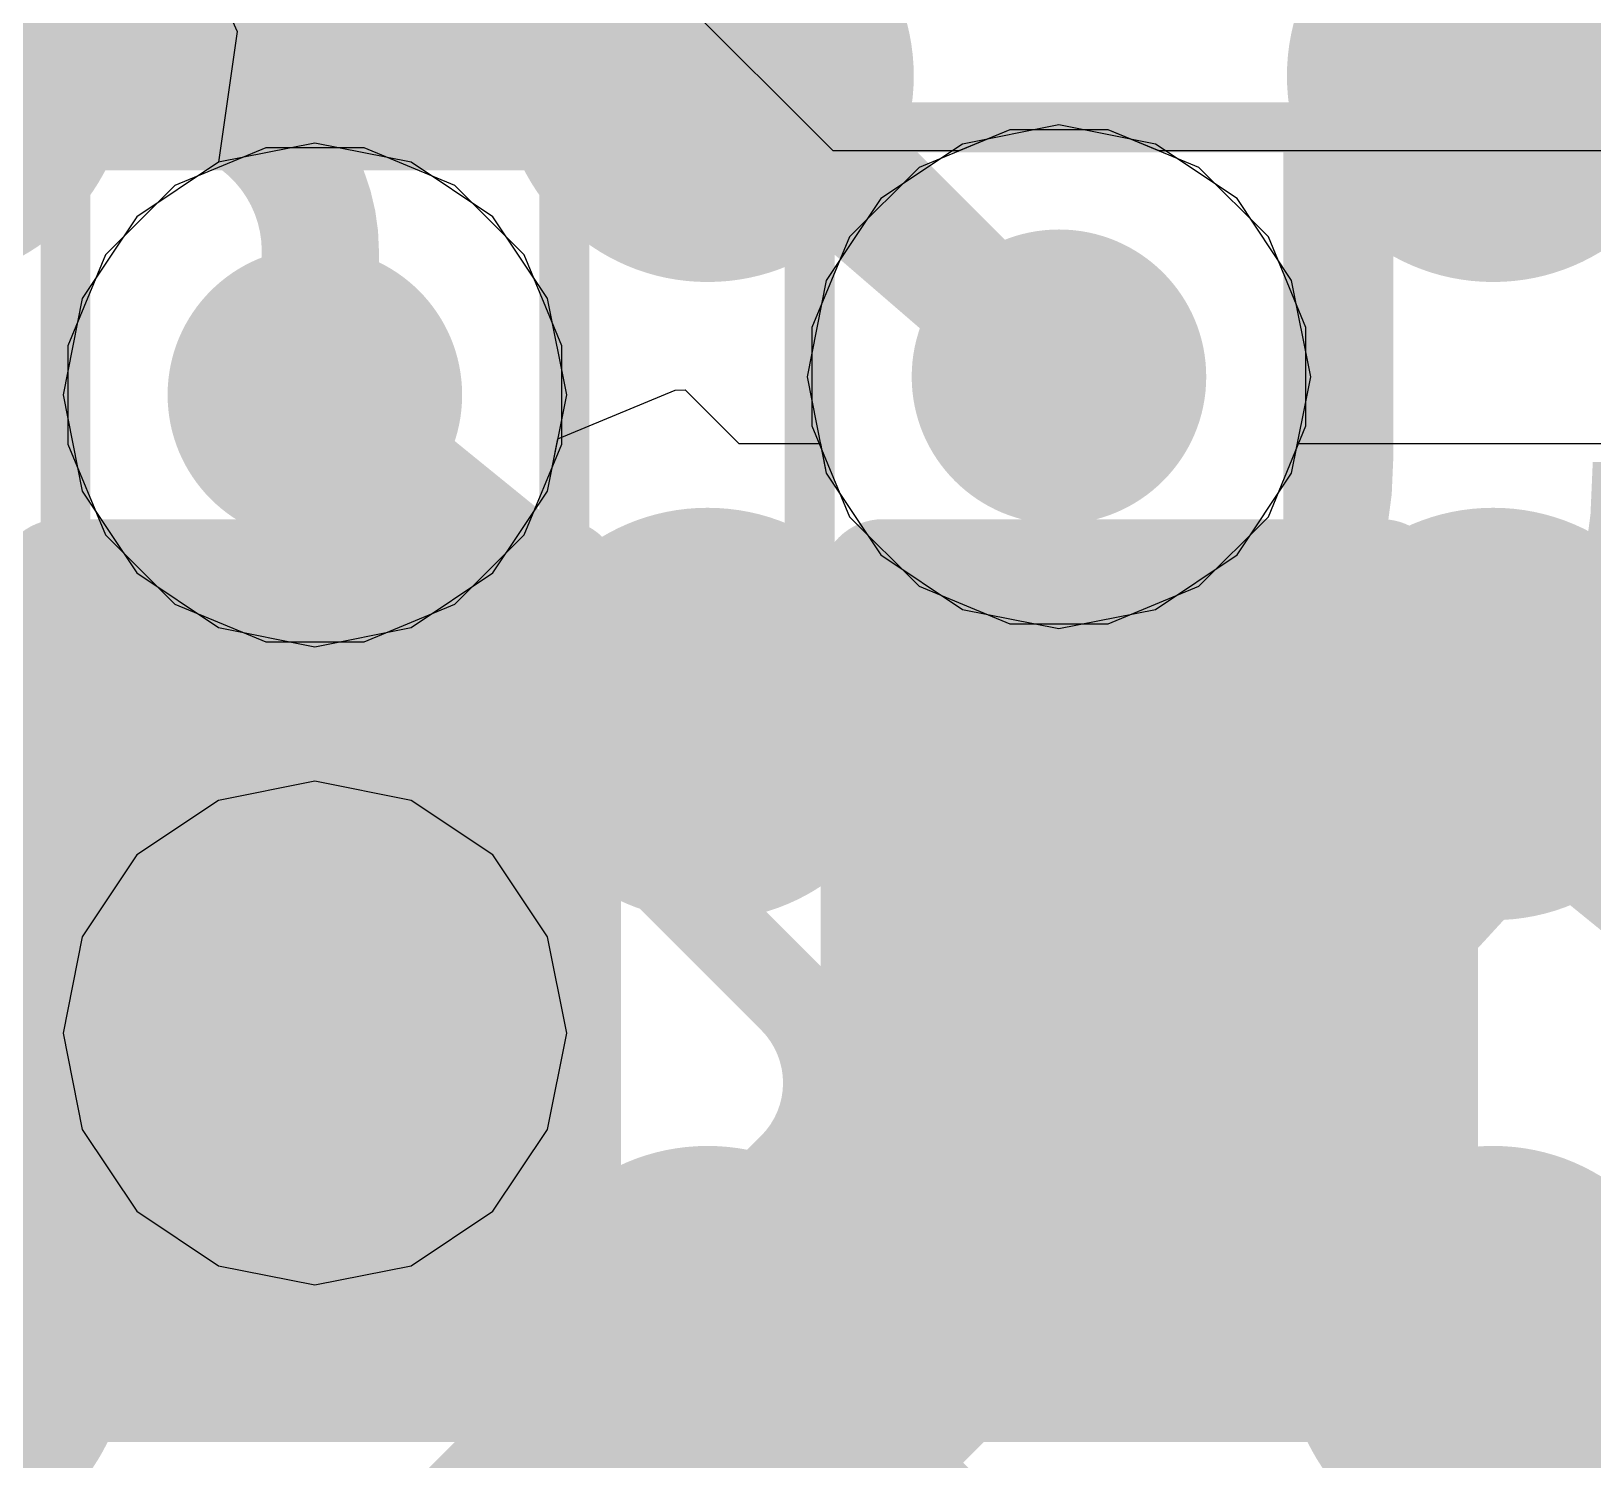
# Model space of a CAD drawing. Header units: inches. Extents: x -6 to 284, y -12 to 154.
# Drawn here: x 75.113 to 76.703, y 1.799 to 3.254 of the extents above; entities that cross this region are included whole.
import ezdxf

# ---------------------------------------------------------------- set-up
doc = ezdxf.new("R2010")
doc.units = ezdxf.units.IN
for name, color, linetype in [('Bottom Layer', 5, 'Continuous'), ('Bottom Overlay', 54, 'Continuous'), ('Bottom Paste', 16, 'Continuous'), ('Bottom Solder', 6, 'Continuous'), ('Drill Drawing', 1, 'Continuous'), ('GND-1', 16, 'Continuous'), ('GND-2', 90, 'Continuous'), ('GND-3', 216, 'Continuous'), ('GND-4', 54, 'Continuous'), ('PWR-1', 156, 'Continuous'), ('PWR-2', 130, 'Continuous'), ('Signal L1', 76, 'Continuous'), ('Signal L2', 6, 'Continuous'), ('Top Layer', 1, 'Continuous'), ('Top Paste', 8, 'Continuous'), ('Top Solder', 216, 'Continuous'), ('Via Holes', 16, 'Continuous')]:
    doc.layers.add(name, color=color, linetype=linetype)

# ---------------------------------------------------------------- blocks, each defined once
blk = doc.blocks.new('200_WFBGA__10_15__127')
at = {"layer": 'Top Layer'}
h = blk.add_hatch(color=1, dxfattribs=at)
edge = h.paths.add_edge_path()
edge.add_arc((1.199896, -5.525008), 0.15999968, 0, 360)
h = blk.add_hatch(color=1, dxfattribs=at)
edge = h.paths.add_edge_path()
edge.add_arc((1.999996, -5.525008), 0.15999968, 0, 360)
h = blk.add_hatch(color=1, dxfattribs=at)
edge = h.paths.add_edge_path()
edge.add_arc((2.800096, -5.525008), 0.15999968, 0, 360)
h = blk.add_hatch(color=1, dxfattribs=at)
edge = h.paths.add_edge_path()
edge.add_arc((1.199896, -6.174994), 0.15999968, 0, 360)
h = blk.add_hatch(color=1, dxfattribs=at)
edge = h.paths.add_edge_path()
edge.add_arc((1.999996, -6.174994), 0.15999968, 0, 360)
h = blk.add_hatch(color=1, dxfattribs=at)
edge = h.paths.add_edge_path()
edge.add_arc((2.800096, -6.174994), 0.15999968, 0, 360)
h = blk.add_hatch(color=1, dxfattribs=at)
edge = h.paths.add_edge_path()
edge.add_arc((1.199896, -6.824979999999999), 0.15999968, 0, 360)
h = blk.add_hatch(color=1, dxfattribs=at)
edge = h.paths.add_edge_path()
edge.add_arc((1.999996, -6.824979999999999), 0.15999968, 0, 360)
h = blk.add_hatch(color=1, dxfattribs=at)
edge = h.paths.add_edge_path()
edge.add_arc((2.800096, -6.824979999999999), 0.15999968, 0, 360)
at = {"layer": 'Top Paste'}
h = blk.add_hatch(color=8, dxfattribs=at)
edge = h.paths.add_edge_path()
edge.add_arc((1.199896, -5.525008), 0.15999968, 0, 360)
h = blk.add_hatch(color=8, dxfattribs=at)
edge = h.paths.add_edge_path()
edge.add_arc((1.999996, -5.525008), 0.15999968, 0, 360)
h = blk.add_hatch(color=8, dxfattribs=at)
edge = h.paths.add_edge_path()
edge.add_arc((2.800096, -5.525008), 0.15999968, 0, 360)
h = blk.add_hatch(color=8, dxfattribs=at)
edge = h.paths.add_edge_path()
edge.add_arc((1.199896, -6.174994), 0.15999968, 0, 360)
h = blk.add_hatch(color=8, dxfattribs=at)
edge = h.paths.add_edge_path()
edge.add_arc((1.999996, -6.174994), 0.15999968, 0, 360)
h = blk.add_hatch(color=8, dxfattribs=at)
edge = h.paths.add_edge_path()
edge.add_arc((2.800096, -6.174994), 0.15999968, 0, 360)
h = blk.add_hatch(color=8, dxfattribs=at)
edge = h.paths.add_edge_path()
edge.add_arc((1.199896, -6.824979999999999), 0.15999968, 0, 360)
h = blk.add_hatch(color=8, dxfattribs=at)
edge = h.paths.add_edge_path()
edge.add_arc((1.999996, -6.824979999999999), 0.15999968, 0, 360)
h = blk.add_hatch(color=8, dxfattribs=at)
edge = h.paths.add_edge_path()
edge.add_arc((2.800096, -6.824979999999999), 0.15999968, 0, 360)
at = {"layer": 'Top Solder'}
h = blk.add_hatch(color=216, dxfattribs=at)
edge = h.paths.add_edge_path()
edge.add_arc((1.199896, -5.525008), 0.21001228, 0, 360)
h = blk.add_hatch(color=216, dxfattribs=at)
edge = h.paths.add_edge_path()
edge.add_arc((1.999996, -5.525008), 0.21001228, 0, 360)
h = blk.add_hatch(color=216, dxfattribs=at)
edge = h.paths.add_edge_path()
edge.add_arc((2.800096, -5.525008), 0.21001228, 0, 360)
h = blk.add_hatch(color=216, dxfattribs=at)
edge = h.paths.add_edge_path()
edge.add_arc((1.199896, -6.174994), 0.21001228, 0, 360)
h = blk.add_hatch(color=216, dxfattribs=at)
edge = h.paths.add_edge_path()
edge.add_arc((1.999996, -6.174994), 0.21001228, 0, 360)
h = blk.add_hatch(color=216, dxfattribs=at)
edge = h.paths.add_edge_path()
edge.add_arc((2.800096, -6.174994), 0.21001228, 0, 360)
h = blk.add_hatch(color=216, dxfattribs=at)
edge = h.paths.add_edge_path()
edge.add_arc((1.199896, -6.824979999999999), 0.21001228, 0, 360)
h = blk.add_hatch(color=216, dxfattribs=at)
edge = h.paths.add_edge_path()
edge.add_arc((1.999996, -6.824979999999999), 0.21001228, 0, 360)
h = blk.add_hatch(color=216, dxfattribs=at)
edge = h.paths.add_edge_path()
edge.add_arc((2.800096, -6.824979999999999), 0.21001228, 0, 360)
blk = doc.blocks.new('C___0402_B_299')
at = {"layer": 'Bottom Layer'}
for points in [[(-0.2413, 0.3175), (-0.2412999999999999, -0.3175), (-0.6985, -0.3175), (-0.6985, 0.3175)], [(0.6985, 0.3175), (0.6985, -0.3175), (0.2413, -0.3175), (0.2412999999999999, 0.3175)]]:
    blk.add_hatch(color=5, dxfattribs=at).paths.add_polyline_path(points)
at = {"layer": 'Bottom Paste'}
for points in [[(-0.2413, 0.3175), (-0.2412999999999999, -0.3175), (-0.6985, -0.3175), (-0.6985, 0.3175)], [(0.6985, 0.3175), (0.6985, -0.3175), (0.2413, -0.3175), (0.2412999999999999, 0.3175)]]:
    blk.add_hatch(color=16, dxfattribs=at).paths.add_polyline_path(points)
at = {"layer": 'Bottom Solder'}
for points in [[(-0.18130012, 0.37749988), (-0.18130012, -0.37749988), (-0.7584998799999999, -0.37749988), (-0.7584998799999999, 0.37749988)], [(0.7584998799999999, 0.37749988), (0.7584998799999999, -0.37749988), (0.18130012, -0.37749988), (0.18130012, 0.37749988)]]:
    blk.add_hatch(color=6, dxfattribs=at).paths.add_polyline_path(points)
at = {"layer": 'Bottom Overlay'}
for points in [[(-0.7874, 0.4064, 0.127, 0.127, 0), (-0.7874, -0.4064, 0.127, 0.127, 0)], [(-0.2794, 0.4064, 0.127, 0.127, 0), (-0.7874, 0.4064, 0.127, 0.127, 0)], [(0.7874, 0.4064, 0.127, 0.127, 0), (0.2794, 0.4064, 0.127, 0.127, 0)], [(0.7874, 0.4064, 0.127, 0.127, 0), (0.7874, -0.4064, 0.127, 0.127, 0)], [(-0.2794, -0.4064, 0.127, 0.127, 0), (-0.7874, -0.4064, 0.127, 0.127, 0)], [(0.7874, -0.4064, 0.127, 0.127, 0), (0.2794, -0.4064, 0.127, 0.127, 0)]]:
    blk.add_lwpolyline(points, format="xyseb", dxfattribs=at)
for points in [[(-0.8191499999999999, 0.4064, 0.0635, 0.0635, 1), (-0.7556499999999999, 0.4064, 0.0635, 0.0635, 1)], [(-0.8191499999999999, 0.4064, 0.0635, 0.0635, 1), (-0.7556499999999999, 0.4064, 0.0635, 0.0635, 1)], [(-0.31115, 0.4064, 0.0635, 0.0635, 1), (-0.24765, 0.4064, 0.0635, 0.0635, 1)], [(0.24765, 0.4064, 0.0635, 0.0635, 1), (0.31115, 0.4064, 0.0635, 0.0635, 1)], [(0.7556499999999999, 0.4064, 0.0635, 0.0635, 1), (0.8191499999999999, 0.4064, 0.0635, 0.0635, 1)], [(0.7556499999999999, 0.4064, 0.0635, 0.0635, 1), (0.8191499999999999, 0.4064, 0.0635, 0.0635, 1)], [(-0.8191499999999999, -0.4064, 0.0635, 0.0635, 1), (-0.7556499999999999, -0.4064, 0.0635, 0.0635, 1)], [(-0.8191499999999999, -0.4064, 0.0635, 0.0635, 1), (-0.7556499999999999, -0.4064, 0.0635, 0.0635, 1)], [(-0.31115, -0.4064, 0.0635, 0.0635, 1), (-0.24765, -0.4064, 0.0635, 0.0635, 1)], [(0.24765, -0.4064, 0.0635, 0.0635, 1), (0.31115, -0.4064, 0.0635, 0.0635, 1)], [(0.7556499999999999, -0.4064, 0.0635, 0.0635, 1), (0.8191499999999999, -0.4064, 0.0635, 0.0635, 1)], [(0.7556499999999999, -0.4064, 0.0635, 0.0635, 1), (0.8191499999999999, -0.4064, 0.0635, 0.0635, 1)]]:
    blk.add_lwpolyline(points, format="xyseb", close=True, dxfattribs=at)
blk = doc.blocks.new('C___0402_B_302')
at = {"layer": 'Bottom Layer'}
for points in [[(-0.2412999999999999, 0.3174999999999999), (-0.2413000000000001, -0.3175), (-0.6985, -0.3174999999999999), (-0.6985, 0.3175)], [(0.6985, 0.3174999999999999), (0.6985, -0.3175), (0.2412999999999999, -0.3174999999999999), (0.2413000000000001, 0.3175)]]:
    blk.add_hatch(color=5, dxfattribs=at).paths.add_polyline_path(points)
at = {"layer": 'Bottom Paste'}
for points in [[(-0.2412999999999999, 0.3174999999999999), (-0.2413000000000001, -0.3175), (-0.6985, -0.3174999999999999), (-0.6985, 0.3175)], [(0.6985, 0.3174999999999999), (0.6985, -0.3175), (0.2412999999999999, -0.3174999999999999), (0.2413000000000001, 0.3175)]]:
    blk.add_hatch(color=16, dxfattribs=at).paths.add_polyline_path(points)
at = {"layer": 'Bottom Solder'}
for points in [[(-0.1813001199999999, 0.3774998799999999), (-0.1813001200000001, -0.3774998800000001), (-0.7584998799999999, -0.3774998799999999), (-0.7584998799999999, 0.3774998800000001)], [(0.7584998799999999, 0.3774998799999999), (0.7584998799999999, -0.3774998800000001), (0.1813001199999999, -0.3774998799999999), (0.1813001200000001, 0.3774998800000001)]]:
    blk.add_hatch(color=6, dxfattribs=at).paths.add_polyline_path(points)
at = {"layer": 'Bottom Overlay'}
for points in [[(-0.7874, -0.4064, 0.127, 0.127, 0), (-0.7874, 0.4064, 0.127, 0.127, 0)], [(-0.7874, 0.4064, 0.127, 0.127, 0), (-0.2794, 0.4064, 0.127, 0.127, 0)], [(0.2794, 0.4064, 0.127, 0.127, 0), (0.7874, 0.4064, 0.127, 0.127, 0)], [(0.7874, -0.4064, 0.127, 0.127, 0), (0.7874, 0.4064, 0.127, 0.127, 0)], [(-0.7874, -0.4064, 0.127, 0.127, 0), (-0.2794, -0.4064, 0.127, 0.127, 0)], [(0.2794, -0.4064, 0.127, 0.127, 0), (0.7874, -0.4064, 0.127, 0.127, 0)]]:
    blk.add_lwpolyline(points, format="xyseb", dxfattribs=at)
for points in [[(-0.8191499999999999, 0.4064, 0.0635, 0.0635, 1), (-0.7556499999999999, 0.4064, 0.0635, 0.0635, 1)], [(-0.8191499999999999, 0.4064, 0.0635, 0.0635, 1), (-0.7556499999999999, 0.4064, 0.0635, 0.0635, 1)], [(-0.31115, 0.4064, 0.0635, 0.0635, 1), (-0.24765, 0.4064, 0.0635, 0.0635, 1)], [(0.24765, 0.4064, 0.0635, 0.0635, 1), (0.31115, 0.4064, 0.0635, 0.0635, 1)], [(0.7556499999999999, 0.4064, 0.0635, 0.0635, 1), (0.8191499999999999, 0.4064, 0.0635, 0.0635, 1)], [(0.7556499999999999, 0.4064, 0.0635, 0.0635, 1), (0.8191499999999999, 0.4064, 0.0635, 0.0635, 1)], [(-0.8191499999999999, -0.4064, 0.0635, 0.0635, 1), (-0.7556499999999999, -0.4064, 0.0635, 0.0635, 1)], [(-0.8191499999999999, -0.4064, 0.0635, 0.0635, 1), (-0.7556499999999999, -0.4064, 0.0635, 0.0635, 1)], [(-0.31115, -0.4064, 0.0635, 0.0635, 1), (-0.24765, -0.4064, 0.0635, 0.0635, 1)], [(0.24765, -0.4064, 0.0635, 0.0635, 1), (0.31115, -0.4064, 0.0635, 0.0635, 1)], [(0.7556499999999999, -0.4064, 0.0635, 0.0635, 1), (0.8191499999999999, -0.4064, 0.0635, 0.0635, 1)], [(0.7556499999999999, -0.4064, 0.0635, 0.0635, 1), (0.8191499999999999, -0.4064, 0.0635, 0.0635, 1)]]:
    blk.add_lwpolyline(points, format="xyseb", close=True, dxfattribs=at)
blk = doc.blocks.new('C___0402_B_304')
at = {"layer": 'Bottom Layer'}
for points in [[(-0.2413, 0.3175), (-0.2412999999999999, -0.3175), (-0.6985, -0.3175), (-0.6985, 0.3175)], [(0.6985, 0.3175), (0.6985, -0.3175), (0.2413, -0.3175), (0.2412999999999999, 0.3175)]]:
    blk.add_hatch(color=5, dxfattribs=at).paths.add_polyline_path(points)
at = {"layer": 'Bottom Paste'}
for points in [[(-0.2413, 0.3175), (-0.2412999999999999, -0.3175), (-0.6985, -0.3175), (-0.6985, 0.3175)], [(0.6985, 0.3175), (0.6985, -0.3175), (0.2413, -0.3175), (0.2412999999999999, 0.3175)]]:
    blk.add_hatch(color=16, dxfattribs=at).paths.add_polyline_path(points)
at = {"layer": 'Bottom Solder'}
for points in [[(-0.18130012, 0.37749988), (-0.18130012, -0.37749988), (-0.7584998799999999, -0.37749988), (-0.7584998799999999, 0.37749988)], [(0.7584998799999999, 0.37749988), (0.7584998799999999, -0.37749988), (0.18130012, -0.37749988), (0.18130012, 0.37749988)]]:
    blk.add_hatch(color=6, dxfattribs=at).paths.add_polyline_path(points)
at = {"layer": 'Bottom Overlay'}
for points in [[(-0.7874, 0.4064, 0.127, 0.127, 0), (-0.7874, -0.4064, 0.127, 0.127, 0)], [(-0.2794, 0.4064, 0.127, 0.127, 0), (-0.7874, 0.4064, 0.127, 0.127, 0)], [(0.7874, 0.4064, 0.127, 0.127, 0), (0.2794, 0.4064, 0.127, 0.127, 0)], [(0.7874, 0.4064, 0.127, 0.127, 0), (0.7874, -0.4064, 0.127, 0.127, 0)], [(-0.2794, -0.4064, 0.127, 0.127, 0), (-0.7874, -0.4064, 0.127, 0.127, 0)], [(0.7874, -0.4064, 0.127, 0.127, 0), (0.2794, -0.4064, 0.127, 0.127, 0)]]:
    blk.add_lwpolyline(points, format="xyseb", dxfattribs=at)
for points in [[(-0.8191499999999999, 0.4064, 0.0635, 0.0635, 1), (-0.7556499999999999, 0.4064, 0.0635, 0.0635, 1)], [(-0.8191499999999999, 0.4064, 0.0635, 0.0635, 1), (-0.7556499999999999, 0.4064, 0.0635, 0.0635, 1)], [(-0.31115, 0.4064, 0.0635, 0.0635, 1), (-0.24765, 0.4064, 0.0635, 0.0635, 1)], [(0.24765, 0.4064, 0.0635, 0.0635, 1), (0.31115, 0.4064, 0.0635, 0.0635, 1)], [(0.7556499999999999, 0.4064, 0.0635, 0.0635, 1), (0.8191499999999999, 0.4064, 0.0635, 0.0635, 1)], [(0.7556499999999999, 0.4064, 0.0635, 0.0635, 1), (0.8191499999999999, 0.4064, 0.0635, 0.0635, 1)], [(-0.8191499999999999, -0.4064, 0.0635, 0.0635, 1), (-0.7556499999999999, -0.4064, 0.0635, 0.0635, 1)], [(-0.8191499999999999, -0.4064, 0.0635, 0.0635, 1), (-0.7556499999999999, -0.4064, 0.0635, 0.0635, 1)], [(-0.31115, -0.4064, 0.0635, 0.0635, 1), (-0.24765, -0.4064, 0.0635, 0.0635, 1)], [(0.24765, -0.4064, 0.0635, 0.0635, 1), (0.31115, -0.4064, 0.0635, 0.0635, 1)], [(0.7556499999999999, -0.4064, 0.0635, 0.0635, 1), (0.8191499999999999, -0.4064, 0.0635, 0.0635, 1)], [(0.7556499999999999, -0.4064, 0.0635, 0.0635, 1), (0.8191499999999999, -0.4064, 0.0635, 0.0635, 1)]]:
    blk.add_lwpolyline(points, format="xyseb", close=True, dxfattribs=at)

msp = doc.modelspace()

# ---------------------------------------------------------------- hatches: boundary and pattern name
at = {"layer": 'Bottom Layer'}
h = msp.add_hatch(color=5, dxfattribs=at)
edge = h.paths.add_edge_path()
edge.add_arc((76.15973846, 2.9016833), 0.1499997, 0, 360)
h = msp.add_hatch(color=5, dxfattribs=at)
edge = h.paths.add_edge_path()
edge.add_arc((75.40183802, 2.8831921), 0.1499997, 0, 360)
h = msp.add_hatch(color=5, dxfattribs=at)
edge = h.paths.add_edge_path()
edge.add_arc((75.40183802, 2.2331934), 0.1499997, 0, 360)
at = {"layer": 'GND-1'}
h = msp.add_hatch(color=16, dxfattribs=at)
edge = h.paths.add_edge_path()
edge.add_arc((76.15973846, 2.9016833), 0.1499997, 0, 360)
h = msp.add_hatch(color=16, dxfattribs=at)
edge = h.paths.add_edge_path()
edge.add_arc((75.40183802, 2.8831921), 0.1499997, 0, 360)
h = msp.add_hatch(color=16, dxfattribs=at)
edge = h.paths.add_edge_path()
edge.add_arc((75.40183802, 2.2331934), 0.1499997, 0, 360)
at = {"layer": 'GND-2'}
h = msp.add_hatch(color=90, dxfattribs=at)
edge = h.paths.add_edge_path()
edge.add_arc((76.15973846, 2.9016833), 0.1499997, 0, 360)
h = msp.add_hatch(color=90, dxfattribs=at)
edge = h.paths.add_edge_path()
edge.add_arc((75.40183802, 2.8831921), 0.1499997, 0, 360)
h = msp.add_hatch(color=90, dxfattribs=at)
edge = h.paths.add_edge_path()
edge.add_arc((75.40183802, 2.2331934), 0.1499997, 0, 360)
at = {"layer": 'GND-3'}
h = msp.add_hatch(color=216, dxfattribs=at)
edge = h.paths.add_edge_path()
edge.add_arc((76.15973846, 2.9016833), 0.1499997, 0, 360)
h = msp.add_hatch(color=216, dxfattribs=at)
edge = h.paths.add_edge_path()
edge.add_arc((75.40183802, 2.8831921), 0.1499997, 0, 360)
h = msp.add_hatch(color=216, dxfattribs=at)
edge = h.paths.add_edge_path()
edge.add_arc((75.40183802, 2.2331934), 0.1499997, 0, 360)
at = {"layer": 'GND-4'}
h = msp.add_hatch(color=54, dxfattribs=at)
edge = h.paths.add_edge_path()
edge.add_arc((76.15973846, 2.9016833), 0.1499997, 0, 360)
h = msp.add_hatch(color=54, dxfattribs=at)
edge = h.paths.add_edge_path()
edge.add_arc((75.40183802, 2.8831921), 0.1499997, 0, 360)
h = msp.add_hatch(color=54, dxfattribs=at)
edge = h.paths.add_edge_path()
edge.add_arc((75.40183802, 2.2331934), 0.1499997, 0, 360)
at = {"layer": 'PWR-1'}
h = msp.add_hatch(color=156, dxfattribs=at)
edge = h.paths.add_edge_path()
edge.add_arc((76.15973846, 2.9016833), 0.1499997, 0, 360)
h = msp.add_hatch(color=156, dxfattribs=at)
edge = h.paths.add_edge_path()
edge.add_arc((75.40183802, 2.8831921), 0.1499997, 0, 360)
h = msp.add_hatch(color=156, dxfattribs=at)
edge = h.paths.add_edge_path()
edge.add_arc((75.40183802, 2.2331934), 0.1499997, 0, 360)
at = {"layer": 'PWR-2'}
h = msp.add_hatch(color=130, dxfattribs=at)
edge = h.paths.add_edge_path()
edge.add_arc((76.15973846, 2.9016833), 0.1499997, 0, 360)
h = msp.add_hatch(color=130, dxfattribs=at)
edge = h.paths.add_edge_path()
edge.add_arc((75.40183802, 2.8831921), 0.1499997, 0, 360)
h = msp.add_hatch(color=130, dxfattribs=at)
edge = h.paths.add_edge_path()
edge.add_arc((75.40183802, 2.2331934), 0.1499997, 0, 360)
at = {"layer": 'Signal L1'}
h = msp.add_hatch(color=76, dxfattribs=at)
edge = h.paths.add_edge_path()
edge.add_arc((76.15973846, 2.9016833), 0.1499997, 0, 360)
h = msp.add_hatch(color=76, dxfattribs=at)
edge = h.paths.add_edge_path()
edge.add_arc((75.40183802, 2.8831921), 0.1499997, 0, 360)
h = msp.add_hatch(color=76, dxfattribs=at)
edge = h.paths.add_edge_path()
edge.add_arc((75.40183802, 2.2331934), 0.1499997, 0, 360)
at = {"layer": 'Signal L2'}
h = msp.add_hatch(color=6, dxfattribs=at)
edge = h.paths.add_edge_path()
edge.add_arc((76.15973846, 2.9016833), 0.1499997, 0, 360)
h = msp.add_hatch(color=6, dxfattribs=at)
edge = h.paths.add_edge_path()
edge.add_arc((75.40183802, 2.8831921), 0.1499997, 0, 360)
h = msp.add_hatch(color=6, dxfattribs=at)
edge = h.paths.add_edge_path()
edge.add_arc((75.40183802, 2.2331934), 0.1499997, 0, 360)
at = {"layer": 'Top Layer'}
h = msp.add_hatch(color=1, dxfattribs=at)
edge = h.paths.add_edge_path()
edge.add_arc((76.15973846, 2.9016833), 0.1499997, 0, 360)
h = msp.add_hatch(color=1, dxfattribs=at)
edge = h.paths.add_edge_path()
edge.add_arc((75.40183802, 2.8831921), 0.1499997, 0, 360)
h = msp.add_hatch(color=1, dxfattribs=at)
edge = h.paths.add_edge_path()
edge.add_arc((75.40183802, 2.2331934), 0.1499997, 0, 360)
at = {"layer": 'Via Holes'}
h = msp.add_hatch(color=7, dxfattribs=at)
edge = h.paths.add_edge_path()
edge.add_arc((76.15973846, 2.9016833), 0.07499858, 0, 360)
h = msp.add_hatch(color=7, dxfattribs=at)
edge = h.paths.add_edge_path()
edge.add_arc((75.40183802, 2.8831921), 0.07499858, 0, 360)
h = msp.add_hatch(color=7, dxfattribs=at)
edge = h.paths.add_edge_path()
edge.add_arc((75.40183802, 2.2331934), 0.07499858, 0, 360)

# ---------------------------------------------------------------- linework, layer by layer
at = {"layer": 'Bottom Layer'}
for points in [[(76.29793732, 2.19781628, 0.2032, 0.2032, 0), (76.29793732, 2.28671628, 0.2032, 0.2032, 0)], [(76.29793732, 2.19781628, 0.2032, 0.2032, 0), (76.89483732, 1.60091628, 0.2032, 0.2032, 0)]]:
    msp.add_lwpolyline(points, format="xyseb", dxfattribs=at)
for points in [[(76.24713732, 2.28671628, 0.1016, 0.1016, 1), (76.34873732, 2.28671628, 0.1016, 0.1016, 1)], [(76.24713732, 2.19781628, 0.1016, 0.1016, 1), (76.34873732, 2.19781628, 0.1016, 0.1016, 1)], [(76.24713732, 2.19781628, 0.1016, 0.1016, 1), (76.34873732, 2.19781628, 0.1016, 0.1016, 1)]]:
    msp.add_lwpolyline(points, format="xyseb", close=True, dxfattribs=at)
at = {"layer": 'Drill Drawing'}
for points in [[(75.90573846, 3.1556833, 0.0508, 0.0508, 0), (76.41373845999999, 3.1556833, 0.0508, 0.0508, 0)], [(75.90573846, 2.6476833, 0.0508, 0.0508, 0), (75.90573846, 3.1556833, 0.0508, 0.0508, 0)], [(76.41373845999999, 2.6476833, 0.0508, 0.0508, 0), (76.41373845999999, 3.1556833, 0.0508, 0.0508, 0)], [(75.14783802, 3.1371921, 0.0508, 0.0508, 0), (75.65583801999999, 3.1371921, 0.0508, 0.0508, 0)], [(75.14783802, 2.6291921, 0.0508, 0.0508, 0), (75.14783802, 3.1371921, 0.0508, 0.0508, 0)], [(75.65583801999999, 2.6291921, 0.0508, 0.0508, 0), (75.65583801999999, 3.1371921, 0.0508, 0.0508, 0)], [(75.90573846, 2.6476833, 0.0508, 0.0508, 0), (76.41373845999999, 2.6476833, 0.0508, 0.0508, 0)], [(75.14783802, 2.6291921, 0.0508, 0.0508, 0), (75.65583801999999, 2.6291921, 0.0508, 0.0508, 0)], [(75.14783802, 2.4871934, 0.0508, 0.0508, 0), (75.65583801999999, 2.4871934, 0.0508, 0.0508, 0)], [(75.14783802, 1.9791934, 0.0508, 0.0508, 0), (75.14783802, 2.4871934, 0.0508, 0.0508, 0)], [(75.65583801999999, 1.9791934, 0.0508, 0.0508, 0), (75.65583801999999, 2.4871934, 0.0508, 0.0508, 0)], [(75.14783802, 1.9791934, 0.0508, 0.0508, 0), (75.65583801999999, 1.9791934, 0.0508, 0.0508, 0)]]:
    msp.add_lwpolyline(points, format="xyseb", dxfattribs=at)
for points in [[(75.89303845999999, 3.1556833, 0.0254, 0.0254, 1), (75.91843846, 3.1556833, 0.0254, 0.0254, 1)], [(75.89303845999999, 3.1556833, 0.0254, 0.0254, 1), (75.91843846, 3.1556833, 0.0254, 0.0254, 1)], [(76.40103846, 3.1556833, 0.0254, 0.0254, 1), (76.42643846, 3.1556833, 0.0254, 0.0254, 1)], [(76.40103846, 3.1556833, 0.0254, 0.0254, 1), (76.42643846, 3.1556833, 0.0254, 0.0254, 1)], [(75.13513802, 3.1371921, 0.0254, 0.0254, 1), (75.16053801999999, 3.1371921, 0.0254, 0.0254, 1)], [(75.13513802, 3.1371921, 0.0254, 0.0254, 1), (75.16053801999999, 3.1371921, 0.0254, 0.0254, 1)], [(75.64313802, 3.1371921, 0.0254, 0.0254, 1), (75.66853802, 3.1371921, 0.0254, 0.0254, 1)], [(75.64313802, 3.1371921, 0.0254, 0.0254, 1), (75.66853802, 3.1371921, 0.0254, 0.0254, 1)], [(75.89303845999999, 2.6476833, 0.0254, 0.0254, 1), (75.91843846, 2.6476833, 0.0254, 0.0254, 1)], [(75.89303845999999, 2.6476833, 0.0254, 0.0254, 1), (75.91843846, 2.6476833, 0.0254, 0.0254, 1)], [(76.40103846, 2.6476833, 0.0254, 0.0254, 1), (76.42643846, 2.6476833, 0.0254, 0.0254, 1)], [(76.40103846, 2.6476833, 0.0254, 0.0254, 1), (76.42643846, 2.6476833, 0.0254, 0.0254, 1)], [(75.13513802, 2.6291921, 0.0254, 0.0254, 1), (75.16053801999999, 2.6291921, 0.0254, 0.0254, 1)], [(75.13513802, 2.6291921, 0.0254, 0.0254, 1), (75.16053801999999, 2.6291921, 0.0254, 0.0254, 1)], [(75.64313802, 2.6291921, 0.0254, 0.0254, 1), (75.66853802, 2.6291921, 0.0254, 0.0254, 1)], [(75.64313802, 2.6291921, 0.0254, 0.0254, 1), (75.66853802, 2.6291921, 0.0254, 0.0254, 1)], [(75.13513802, 2.4871934, 0.0254, 0.0254, 1), (75.16053801999999, 2.4871934, 0.0254, 0.0254, 1)], [(75.13513802, 2.4871934, 0.0254, 0.0254, 1), (75.16053801999999, 2.4871934, 0.0254, 0.0254, 1)], [(75.64313802, 2.4871934, 0.0254, 0.0254, 1), (75.66853802, 2.4871934, 0.0254, 0.0254, 1)], [(75.64313802, 2.4871934, 0.0254, 0.0254, 1), (75.66853802, 2.4871934, 0.0254, 0.0254, 1)], [(75.13513802, 1.9791934, 0.0254, 0.0254, 1), (75.16053801999999, 1.9791934, 0.0254, 0.0254, 1)], [(75.13513802, 1.9791934, 0.0254, 0.0254, 1), (75.16053801999999, 1.9791934, 0.0254, 0.0254, 1)], [(75.64313802, 1.9791934, 0.0254, 0.0254, 1), (75.66853802, 1.9791934, 0.0254, 0.0254, 1)], [(75.64313802, 1.9791934, 0.0254, 0.0254, 1), (75.66853802, 1.9791934, 0.0254, 0.0254, 1)]]:
    msp.add_lwpolyline(points, format="xyseb", close=True, dxfattribs=at)
at = {"layer": 'GND-1'}
for p, q in [((76.10969284, 3.153283), (76.01721906, 3.1149798)), ((76.20978408, 3.153283), (76.10969284, 3.153283)), ((76.30225786, 3.1149798), (76.20978408, 3.153283)), ((75.3517924, 3.1347918), (75.25931862, 3.0964886)), ((75.45188363999999, 3.1347918), (75.3517924, 3.1347918)), ((75.54435742, 3.0964886), (75.45188363999999, 3.1347918)), ((76.01721906, 3.1149798), (75.94644196, 3.0442027)), ((76.37303496, 3.0442027), (76.30225786, 3.1149798)), ((75.25931862, 3.0964886), (75.18854152, 3.0257115)), ((75.61513452, 3.0257115), (75.54435742, 3.0964886)), ((75.94644196, 3.0442027), (75.90813875999999, 2.95172892)), ((76.41133816, 2.95172892), (76.37303496, 3.0442027)), ((75.18854152, 3.0257115), (75.15023832, 2.93323772)), ((75.65343772, 2.93323772), (75.61513452, 3.0257115)), ((75.90813875999999, 2.95172892), (75.90813875999999, 2.85163768)), ((76.41133816, 2.85163768), (76.41133816, 2.95172892)), ((75.15023832, 2.93323772), (75.15023832, 2.833146479999999)), ((75.65343772, 2.833146479999999), (75.65343772, 2.93323772)), ((75.90813875999999, 2.85163768), (75.94644196, 2.7591639)), ((76.37303496, 2.7591639), (76.41133816, 2.85163768)), ((75.15023832, 2.833146479999999), (75.18854152, 2.7406727)), ((75.61513452, 2.7406727), (75.65343772, 2.833146479999999)), ((75.94644196, 2.7591639), (76.01721906, 2.6883868)), ((76.30225786, 2.6883868), (76.37303496, 2.7591639)), ((75.18854152, 2.7406727), (75.25931862, 2.6698956)), ((75.54435742, 2.6698956), (75.61513452, 2.7406727)), ((76.01721906, 2.6883868), (76.10969284, 2.6500836)), ((76.20978408, 2.6500836), (76.30225786, 2.6883868)), ((75.25931862, 2.6698956), (75.3517924, 2.6315924)), ((75.45188363999999, 2.6315924), (75.54435742, 2.6698956)), ((76.10969284, 2.6500836), (76.20978408, 2.6500836)), ((75.3517924, 2.6315924), (75.45188363999999, 2.6315924))]:
    msp.add_line(p, q, dxfattribs=at)
at = {"layer": 'GND-2'}
for p, q in [((76.10969284, 3.153283), (76.01721906, 3.1149798)), ((76.20978408, 3.153283), (76.10969284, 3.153283)), ((76.30225786, 3.1149798), (76.20978408, 3.153283)), ((75.3517924, 3.1347918), (75.25931862, 3.0964886)), ((75.45188363999999, 3.1347918), (75.3517924, 3.1347918)), ((75.54435742, 3.0964886), (75.45188363999999, 3.1347918)), ((76.01721906, 3.1149798), (75.94644196, 3.0442027)), ((76.37303496, 3.0442027), (76.30225786, 3.1149798)), ((75.25931862, 3.0964886), (75.18854152, 3.0257115)), ((75.61513452, 3.0257115), (75.54435742, 3.0964886)), ((75.94644196, 3.0442027), (75.90813875999999, 2.95172892)), ((76.41133816, 2.95172892), (76.37303496, 3.0442027)), ((75.18854152, 3.0257115), (75.15023832, 2.93323772)), ((75.65343772, 2.93323772), (75.61513452, 3.0257115)), ((75.90813875999999, 2.95172892), (75.90813875999999, 2.85163768)), ((76.41133816, 2.85163768), (76.41133816, 2.95172892)), ((75.15023832, 2.93323772), (75.15023832, 2.833146479999999)), ((75.65343772, 2.833146479999999), (75.65343772, 2.93323772)), ((75.90813875999999, 2.85163768), (75.94644196, 2.7591639)), ((76.37303496, 2.7591639), (76.41133816, 2.85163768)), ((75.15023832, 2.833146479999999), (75.18854152, 2.7406727)), ((75.61513452, 2.7406727), (75.65343772, 2.833146479999999)), ((75.94644196, 2.7591639), (76.01721906, 2.6883868)), ((76.30225786, 2.6883868), (76.37303496, 2.7591639)), ((75.18854152, 2.7406727), (75.25931862, 2.6698956)), ((75.54435742, 2.6698956), (75.61513452, 2.7406727)), ((76.01721906, 2.6883868), (76.10969284, 2.6500836)), ((76.20978408, 2.6500836), (76.30225786, 2.6883868)), ((75.25931862, 2.6698956), (75.3517924, 2.6315924)), ((75.45188363999999, 2.6315924), (75.54435742, 2.6698956)), ((76.10969284, 2.6500836), (76.20978408, 2.6500836)), ((75.3517924, 2.6315924), (75.45188363999999, 2.6315924))]:
    msp.add_line(p, q, dxfattribs=at)
at = {"layer": 'GND-3'}
for p, q in [((76.10969284, 3.153283), (76.01721906, 3.1149798)), ((76.20978408, 3.153283), (76.10969284, 3.153283)), ((76.30225786, 3.1149798), (76.20978408, 3.153283)), ((75.3517924, 3.1347918), (75.25931862, 3.0964886)), ((75.45188363999999, 3.1347918), (75.3517924, 3.1347918)), ((75.54435742, 3.0964886), (75.45188363999999, 3.1347918)), ((76.01721906, 3.1149798), (75.94644196, 3.0442027)), ((76.37303496, 3.0442027), (76.30225786, 3.1149798)), ((75.25931862, 3.0964886), (75.18854152, 3.0257115)), ((75.61513452, 3.0257115), (75.54435742, 3.0964886)), ((75.94644196, 3.0442027), (75.90813875999999, 2.95172892)), ((76.41133816, 2.95172892), (76.37303496, 3.0442027)), ((75.18854152, 3.0257115), (75.15023832, 2.93323772)), ((75.65343772, 2.93323772), (75.61513452, 3.0257115)), ((75.90813875999999, 2.95172892), (75.90813875999999, 2.85163768)), ((76.41133816, 2.85163768), (76.41133816, 2.95172892)), ((75.15023832, 2.93323772), (75.15023832, 2.833146479999999)), ((75.65343772, 2.833146479999999), (75.65343772, 2.93323772)), ((75.90813875999999, 2.85163768), (75.94644196, 2.7591639)), ((76.37303496, 2.7591639), (76.41133816, 2.85163768)), ((75.15023832, 2.833146479999999), (75.18854152, 2.7406727)), ((75.61513452, 2.7406727), (75.65343772, 2.833146479999999)), ((75.94644196, 2.7591639), (76.01721906, 2.6883868)), ((76.30225786, 2.6883868), (76.37303496, 2.7591639)), ((75.18854152, 2.7406727), (75.25931862, 2.6698956)), ((75.54435742, 2.6698956), (75.61513452, 2.7406727)), ((76.01721906, 2.6883868), (76.10969284, 2.6500836)), ((76.20978408, 2.6500836), (76.30225786, 2.6883868)), ((75.25931862, 2.6698956), (75.3517924, 2.6315924)), ((75.45188363999999, 2.6315924), (75.54435742, 2.6698956)), ((76.10969284, 2.6500836), (76.20978408, 2.6500836)), ((75.3517924, 2.6315924), (75.45188363999999, 2.6315924))]:
    msp.add_line(p, q, dxfattribs=at)
at = {"layer": 'GND-4'}
for p, q in [((76.10969284, 3.153283), (76.01721906, 3.1149798)), ((76.20978408, 3.153283), (76.10969284, 3.153283)), ((76.30225786, 3.1149798), (76.20978408, 3.153283)), ((75.3517924, 3.1347918), (75.25931862, 3.0964886)), ((75.45188363999999, 3.1347918), (75.3517924, 3.1347918)), ((75.54435742, 3.0964886), (75.45188363999999, 3.1347918)), ((76.01721906, 3.1149798), (75.94644196, 3.0442027)), ((76.37303496, 3.0442027), (76.30225786, 3.1149798)), ((75.25931862, 3.0964886), (75.18854152, 3.0257115)), ((75.61513452, 3.0257115), (75.54435742, 3.0964886)), ((75.94644196, 3.0442027), (75.90813875999999, 2.95172892)), ((76.41133816, 2.95172892), (76.37303496, 3.0442027)), ((75.18854152, 3.0257115), (75.15023832, 2.93323772)), ((75.65343772, 2.93323772), (75.61513452, 3.0257115)), ((75.90813875999999, 2.95172892), (75.90813875999999, 2.85163768)), ((76.41133816, 2.85163768), (76.41133816, 2.95172892)), ((75.15023832, 2.93323772), (75.15023832, 2.833146479999999)), ((75.65343772, 2.833146479999999), (75.65343772, 2.93323772)), ((75.90813875999999, 2.85163768), (75.94644196, 2.7591639)), ((76.37303496, 2.7591639), (76.41133816, 2.85163768)), ((75.15023832, 2.833146479999999), (75.18854152, 2.7406727)), ((75.61513452, 2.7406727), (75.65343772, 2.833146479999999)), ((75.94644196, 2.7591639), (76.01721906, 2.6883868)), ((76.30225786, 2.6883868), (76.37303496, 2.7591639)), ((75.18854152, 2.7406727), (75.25931862, 2.6698956)), ((75.54435742, 2.6698956), (75.61513452, 2.7406727)), ((76.01721906, 2.6883868), (76.10969284, 2.6500836)), ((76.20978408, 2.6500836), (76.30225786, 2.6883868)), ((75.25931862, 2.6698956), (75.3517924, 2.6315924)), ((75.45188363999999, 2.6315924), (75.54435742, 2.6698956)), ((76.10969284, 2.6500836), (76.20978408, 2.6500836)), ((75.3517924, 2.6315924), (75.45188363999999, 2.6315924))]:
    msp.add_line(p, q, dxfattribs=at)
at = {"layer": 'PWR-1'}
for p, q in [((75.92970335999999, 3.13171078), (75.6337959, 3.42762332)), ((75.30366194, 3.2961707), (75.32264844, 3.25345806)), ((75.32264844, 3.25345806), (75.30366701999999, 3.12019442)), ((76.10969284, 3.153283), (76.05761267999999, 3.13171078)), ((76.20978408, 3.153283), (76.10969284, 3.153283)), ((76.26186424, 3.13171078), (76.20978408, 3.153283)), ((75.30366701999999, 3.12019442), (75.22044392, 3.0645862)), ((76.05761267999999, 3.13171078), (75.92970335999999, 3.13171078)), ((76.98474316, 3.13171078), (76.26186424, 3.13171078)), ((75.22044392, 3.0645862), (75.1648357, 2.98136056)), ((75.1648357, 2.98136056), (75.14530817999999, 2.8831921)), ((75.14530817999999, 2.8831921), (75.1648357, 2.78502364)), ((75.64947532, 2.83849064), (75.76897469999999, 2.8880689)), ((75.76897469999999, 2.8880689), (75.77905849999999, 2.8885134)), ((75.77905849999999, 2.8885134), (75.8337828, 2.8337891)), ((75.63884033999999, 2.78502364), (75.64947532, 2.83849064)), ((75.8337828, 2.8337891), (75.9167138, 2.8337891)), ((75.9167138, 2.8337891), (75.92273614, 2.80351484)), ((76.39674078, 2.80351484), (76.40276312, 2.8337891)), ((76.40276312, 2.8337891), (76.79737497999999, 2.8337891)), ((75.92273614, 2.80351484), (75.97834436, 2.7202892)), ((76.34113256, 2.7202892), (76.39674078, 2.80351484)), ((75.1648357, 2.78502364), (75.22044392, 2.701798)), ((75.58323211999999, 2.701798), (75.63884033999999, 2.78502364)), ((75.97834436, 2.7202892), (76.06156999999999, 2.66468098)), ((76.25790692, 2.66468098), (76.34113256, 2.7202892)), ((75.22044392, 2.701798), (75.30366956, 2.64618978)), ((75.50000648, 2.64618978), (75.58323211999999, 2.701798)), ((76.06156999999999, 2.66468098), (76.15973846, 2.64515346)), ((76.15973846, 2.64515346), (76.25790692, 2.66468098)), ((75.30366956, 2.64618978), (75.40183802, 2.62666226)), ((75.40183802, 2.62666226), (75.50000648, 2.64618978)), ((75.40183802, 2.48972324), (75.30366956, 2.47019572)), ((75.50000648, 2.47019572), (75.40183802, 2.48972324)), ((75.30366956, 2.47019572), (75.22044392, 2.4145875)), ((75.58323211999999, 2.4145875), (75.50000648, 2.47019572)), ((75.22044392, 2.4145875), (75.1648357, 2.33136186)), ((75.63884033999999, 2.33136186), (75.58323211999999, 2.4145875)), ((75.1648357, 2.33136186), (75.14530817999999, 2.2331934)), ((75.65836785999998, 2.2331934), (75.63884033999999, 2.33136186)), ((75.14530817999999, 2.2331934), (75.1648357, 2.13502494)), ((75.63884033999999, 2.13502494), (75.65836785999998, 2.2331934)), ((75.1648357, 2.13502494), (75.22044392, 2.0517993)), ((75.58323211999999, 2.0517993), (75.63884033999999, 2.13502494)), ((75.22044392, 2.0517993), (75.30366956, 1.99619108)), ((75.50000648, 1.99619108), (75.58323211999999, 2.0517993)), ((75.30366956, 1.99619108), (75.40183802, 1.97666356)), ((75.40183802, 1.97666356), (75.50000648, 1.99619108))]:
    msp.add_line(p, q, dxfattribs=at)
at = {"layer": 'PWR-2'}
for p, q in [((76.15973846, 3.15821314), (76.06156999999999, 3.13868562)), ((76.25790692, 3.13868562), (76.15973846, 3.15821314)), ((75.40183802, 3.13972194), (75.30366956, 3.12019442)), ((75.50000648, 3.12019442), (75.40183802, 3.13972194)), ((76.06156999999999, 3.13868562), (75.97834436, 3.0830774)), ((76.34113256, 3.0830774), (76.25790692, 3.13868562)), ((75.30366956, 3.12019442), (75.22044392, 3.0645862)), ((75.58323211999999, 3.0645862), (75.50000648, 3.12019442)), ((75.97834436, 3.0830774), (75.92273614, 2.99985176)), ((76.39674078, 2.99985176), (76.34113256, 3.0830774)), ((75.22044392, 3.0645862), (75.1648357, 2.98136056)), ((75.63884033999999, 2.98136056), (75.58323211999999, 3.0645862)), ((75.92273614, 2.99985176), (75.90320862, 2.9016833)), ((76.4162683, 2.9016833), (76.39674078, 2.99985176)), ((75.1648357, 2.98136056), (75.14530817999999, 2.8831921)), ((75.65836785999998, 2.8831921), (75.63884033999999, 2.98136056)), ((75.90320862, 2.9016833), (75.92273614, 2.80351484)), ((76.39674078, 2.80351484), (76.4162683, 2.9016833)), ((75.14530817999999, 2.8831921), (75.1648357, 2.78502364)), ((75.63884033999999, 2.78502364), (75.65836785999998, 2.8831921)), ((75.92273614, 2.80351484), (75.97834436, 2.7202892)), ((76.34113256, 2.7202892), (76.39674078, 2.80351484)), ((75.1648357, 2.78502364), (75.22044392, 2.701798)), ((75.58323211999999, 2.701798), (75.63884033999999, 2.78502364)), ((75.97834436, 2.7202892), (76.06156999999999, 2.66468098)), ((76.25790692, 2.66468098), (76.34113256, 2.7202892)), ((75.22044392, 2.701798), (75.30366956, 2.64618978)), ((75.50000648, 2.64618978), (75.58323211999999, 2.701798)), ((76.06156999999999, 2.66468098), (76.15973846, 2.64515346)), ((76.15973846, 2.64515346), (76.25790692, 2.66468098)), ((75.30366956, 2.64618978), (75.40183802, 2.62666226)), ((75.40183802, 2.62666226), (75.50000648, 2.64618978)), ((75.40183802, 2.48972324), (75.30366956, 2.47019572)), ((75.50000648, 2.47019572), (75.40183802, 2.48972324)), ((75.30366956, 2.47019572), (75.22044392, 2.4145875)), ((75.58323211999999, 2.4145875), (75.50000648, 2.47019572)), ((75.22044392, 2.4145875), (75.1648357, 2.33136186)), ((75.63884033999999, 2.33136186), (75.58323211999999, 2.4145875)), ((75.1648357, 2.33136186), (75.14530817999999, 2.2331934)), ((75.65836785999998, 2.2331934), (75.63884033999999, 2.33136186)), ((75.14530817999999, 2.2331934), (75.1648357, 2.13502494)), ((75.63884033999999, 2.13502494), (75.65836785999998, 2.2331934)), ((75.1648357, 2.13502494), (75.22044392, 2.0517993)), ((75.58323211999999, 2.0517993), (75.63884033999999, 2.13502494)), ((75.22044392, 2.0517993), (75.30366956, 1.99619108)), ((75.50000648, 1.99619108), (75.58323211999999, 2.0517993)), ((75.30366956, 1.99619108), (75.40183802, 1.97666356)), ((75.40183802, 1.97666356), (75.50000648, 1.99619108))]:
    msp.add_line(p, q, dxfattribs=at)
at = {"layer": 'Signal L2'}
for points in [[(76.45578816, 2.81811476, 0.08889999999999999, 0.08889999999999999, 0), (76.45578816, 3.92923268, 0.08889999999999999, 0.08889999999999999, 0)], [(75.891771, 3.16964568, 0.11938, 0.11938, -0.1996630625004923), (75.79639399999999, 3.39896958, 0.11938, 0.11938, 0)], [(74.96606546, 3.193478499999999, 0.11938, 0.11938, 0), (75.24366714, 3.193478499999999, 0.11938, 0.11938, 0)], [(75.24366714, 3.193478499999999, 0.11938, 0.11938, -0.4142135623730951), (75.4074311, 3.02971454, 0.11938, 0.11938, 0)], [(75.891771, 3.16964568, 0.11938, 0.11938, 0), (76.15973846, 2.90168076, 0.11938, 0.11938, 0)], [(75.4074311, 2.91819838, 0.11938, 0.11938, 0), (75.4074311, 3.02971454, 0.11938, 0.11938, 0)], [(76.45578816, 2.81811476, 0.08889999999999999, 0.08889999999999999, -0.1541811841297101), (76.3887474, 2.60587236, 0.08889999999999999, 0.08889999999999999, 0)], [(76.74788815999999, 2.81468068, 0.08889999999999999, 0.08889999999999999, -0.1992089016026147), (76.55601402, 2.3522051, 0.08889999999999999, 0.08889999999999999, 0)], [(75.75762598, 2.58035806, 0.08889999999999999, 0.08889999999999999, -0.4132862508402868), (75.91617532, 2.58060952, 0.08889999999999999, 0.08889999999999999, 0)], [(76.3887474, 2.60587236, 0.08889999999999999, 0.08889999999999999, -0.03029562301231793), (76.36088106, 2.57087624, 0.08889999999999999, 0.08889999999999999, 0)], [(75.7570875, 2.39844834, 0.08889999999999999, 0.08889999999999999, -0.4124857395897455), (75.75762598, 2.58035806, 0.08889999999999999, 0.08889999999999999, 0)], [(75.91617278, 2.58060698, 0.08889999999999999, 0.08889999999999999, 0), (76.05843564, 2.43834412, 0.08889999999999999, 0.08889999999999999, 0)], [(76.34756892, 2.55685036, 0.08889999999999999, 0.08889999999999999, 0), (76.36088106, 2.57087624, 0.08889999999999999, 0.08889999999999999, 0)], [(76.22906268, 2.43834412, 0.08889999999999999, 0.08889999999999999, 0), (76.34756892, 2.55685036, 0.08889999999999999, 0.08889999999999999, 0)], [(76.22906268, 2.43834412, 0.08889999999999999, 0.08889999999999999, -0.4142135622432841), (76.05843818, 2.43834666, 0.08889999999999999, 0.08889999999999999, 0)], [(75.7570875, 2.39844834, 0.08889999999999999, 0.08889999999999999, 0), (75.88781368, 2.26772216, 0.08889999999999999, 0.08889999999999999, 0)], [(75.4405908, 1.23678188, 0.08889999999999999, 0.08889999999999999, 0), (76.55601402, 2.3522051, 0.08889999999999999, 0.08889999999999999, 0)], [(75.88781368, 2.26772216, 0.08889999999999999, 0.08889999999999999, -0.413611990166647), (75.88799148, 2.09727292, 0.08889999999999999, 0.08889999999999999, 0)], [(75.23404561999999, 1.44332706, 0.08889999999999999, 0.08889999999999999, 0), (75.88799148, 2.09727292, 0.08889999999999999, 0.08889999999999999, 0)]]:
    msp.add_lwpolyline(points, format="xyseb", dxfattribs=at)
for points in [[(75.21382213999999, 3.193478499999999, 0.05969, 0.05969, 1), (75.27351214, 3.193478499999999, 0.05969, 0.05969, 1)], [(75.21382213999999, 3.193478499999999, 0.05969, 0.05969, 1), (75.27351214, 3.193478499999999, 0.05969, 0.05969, 1)], [(75.861926, 3.16964568, 0.05969, 0.05969, 1), (75.921616, 3.16964568, 0.05969, 0.05969, 1)], [(75.861926, 3.16964568, 0.05969, 0.05969, 1), (75.921616, 3.16964568, 0.05969, 0.05969, 1)], [(75.37758609999999, 3.02971454, 0.05969, 0.05969, 1), (75.4372761, 3.02971454, 0.05969, 0.05969, 1)], [(75.37758609999999, 3.02971454, 0.05969, 0.05969, 1), (75.4372761, 3.02971454, 0.05969, 0.05969, 1)], [(75.37758609999999, 2.91819838, 0.05969, 0.05969, 1), (75.4372761, 2.91819838, 0.05969, 0.05969, 1)], [(76.12989345999999, 2.90168076, 0.05969, 0.05969, 1), (76.18958346, 2.90168076, 0.05969, 0.05969, 1)], [(76.43356315999999, 2.81811476, 0.04445, 0.04445, 1), (76.47801316, 2.81811476, 0.04445, 0.04445, 1)], [(76.43356315999999, 2.81811476, 0.04445, 0.04445, 1), (76.47801316, 2.81811476, 0.04445, 0.04445, 1)], [(76.3665224, 2.60587236, 0.04445, 0.04445, 1), (76.4109724, 2.60587236, 0.04445, 0.04445, 1)], [(76.3665224, 2.60587236, 0.04445, 0.04445, 1), (76.4109724, 2.60587236, 0.04445, 0.04445, 1)], [(75.73540098, 2.58035806, 0.04445, 0.04445, 1), (75.77985097999999, 2.58035806, 0.04445, 0.04445, 1)], [(75.73540098, 2.58035806, 0.04445, 0.04445, 1), (75.77985097999999, 2.58035806, 0.04445, 0.04445, 1)], [(75.89394777999999, 2.58060698, 0.04445, 0.04445, 1), (75.93839778, 2.58060698, 0.04445, 0.04445, 1)], [(75.89395032, 2.58060952, 0.04445, 0.04445, 1), (75.93840032, 2.58060952, 0.04445, 0.04445, 1)], [(76.33865605999999, 2.57087624, 0.04445, 0.04445, 1), (76.38310606, 2.57087624, 0.04445, 0.04445, 1)], [(76.33865605999999, 2.57087624, 0.04445, 0.04445, 1), (76.38310606, 2.57087624, 0.04445, 0.04445, 1)], [(76.32534392, 2.55685036, 0.04445, 0.04445, 1), (76.36979391999999, 2.55685036, 0.04445, 0.04445, 1)], [(76.32534392, 2.55685036, 0.04445, 0.04445, 1), (76.36979391999999, 2.55685036, 0.04445, 0.04445, 1)], [(76.03621064, 2.43834412, 0.04445, 0.04445, 1), (76.08066063999999, 2.43834412, 0.04445, 0.04445, 1)], [(76.03621317999999, 2.43834666, 0.04445, 0.04445, 1), (76.08066318, 2.43834666, 0.04445, 0.04445, 1)], [(76.20683767999999, 2.43834412, 0.04445, 0.04445, 1), (76.25128767999999, 2.43834412, 0.04445, 0.04445, 1)], [(76.20683767999999, 2.43834412, 0.04445, 0.04445, 1), (76.25128767999999, 2.43834412, 0.04445, 0.04445, 1)], [(75.73486249999999, 2.39844834, 0.04445, 0.04445, 1), (75.77931249999999, 2.39844834, 0.04445, 0.04445, 1)], [(75.73486249999999, 2.39844834, 0.04445, 0.04445, 1), (75.77931249999999, 2.39844834, 0.04445, 0.04445, 1)], [(76.53378902, 2.3522051, 0.04445, 0.04445, 1), (76.57823902, 2.3522051, 0.04445, 0.04445, 1)], [(76.53378902, 2.3522051, 0.04445, 0.04445, 1), (76.57823902, 2.3522051, 0.04445, 0.04445, 1)], [(75.86558868, 2.26772216, 0.04445, 0.04445, 1), (75.91003868, 2.26772216, 0.04445, 0.04445, 1)], [(75.86558868, 2.26772216, 0.04445, 0.04445, 1), (75.91003868, 2.26772216, 0.04445, 0.04445, 1)], [(75.86576648, 2.09727292, 0.04445, 0.04445, 1), (75.91021648, 2.09727292, 0.04445, 0.04445, 1)], [(75.86576648, 2.09727292, 0.04445, 0.04445, 1), (75.91021648, 2.09727292, 0.04445, 0.04445, 1)]]:
    msp.add_lwpolyline(points, format="xyseb", close=True, dxfattribs=at)
at = {"layer": 'Top Layer'}
for points in [[(75.00183627999999, 3.20819272, 0.2032, 0.2032, 0), (75.40183802, 3.53319334, 0.2032, 0.2032, 0)], [(75.80183722, 3.20819272, 0.10668, 0.10668, 0), (76.15848624, 2.9002355, 0.10668, 0.10668, 0)], [(76.60183562, 3.20819272, 0.10668, 0.10668, 0), (77.04393786, 2.88390076, 0.10668, 0.10668, 0)], [(76.15848624, 2.90043108, 0.10668, 0.10668, 0), (76.15973846, 2.9016833, 0.10668, 0.10668, 0)], [(76.15848624, 2.9002355, 0.10668, 0.10668, 0), (76.15848624, 2.90043108, 0.10668, 0.10668, 0)], [(75.40183802, 2.8831921, 0.10668, 0.10668, 0), (75.80183722, 2.55819402, 0.10668, 0.10668, 0)], [(76.60183307999999, 2.5581737, 0.2032, 0.2032, 0), (76.9911592, 2.24184718, 0.2032, 0.2032, 0)], [(75.00183627999999, 1.90819278, 0.2032, 0.2032, 0), (75.40183802, 2.2331934, 0.2032, 0.2032, 0)], [(75.80183722, 1.90819278, 0.2032, 0.2032, 0), (75.8060079, 1.90819278, 0.2032, 0.2032, 0)], [(75.8060079, 1.90819278, 0.2032, 0.2032, 0), (76.19767082, 1.51652986, 0.2032, 0.2032, 0)], [(76.59714932, 1.90277496, 0.2032, 0.2032, 0), (76.98881224, 1.51111204, 0.2032, 0.2032, 0)]]:
    msp.add_lwpolyline(points, format="xyseb", dxfattribs=at)
for points in [[(75.77516722, 3.20819272, 0.05333999999999999, 0.05333999999999999, 1), (75.82850722, 3.20819272, 0.05333999999999999, 0.05333999999999999, 1)], [(76.57516561999999, 3.20819272, 0.05333999999999999, 0.05333999999999999, 1), (76.62850562, 3.20819272, 0.05333999999999999, 0.05333999999999999, 1)], [(76.13181623999999, 2.90043108, 0.05333999999999999, 0.05333999999999999, 1), (76.18515624, 2.90043108, 0.05333999999999999, 0.05333999999999999, 1)], [(76.13181623999999, 2.90043108, 0.05333999999999999, 0.05333999999999999, 1), (76.18515624, 2.90043108, 0.05333999999999999, 0.05333999999999999, 1)], [(76.13181623999999, 2.9002355, 0.05333999999999999, 0.05333999999999999, 1), (76.18515624, 2.9002355, 0.05333999999999999, 0.05333999999999999, 1)], [(76.13181623999999, 2.9002355, 0.05333999999999999, 0.05333999999999999, 1), (76.18515624, 2.9002355, 0.05333999999999999, 0.05333999999999999, 1)], [(76.13306845999999, 2.9016833, 0.05333999999999999, 0.05333999999999999, 1), (76.18640846, 2.9016833, 0.05333999999999999, 0.05333999999999999, 1)], [(75.37516801999999, 2.8831921, 0.05333999999999999, 0.05333999999999999, 1), (75.42850802, 2.8831921, 0.05333999999999999, 0.05333999999999999, 1)], [(76.55103308, 2.5581737, 0.1016, 0.1016, 1), (76.65263308, 2.5581737, 0.1016, 0.1016, 1)], [(75.77516722, 2.55819402, 0.05333999999999999, 0.05333999999999999, 1), (75.82850722, 2.55819402, 0.05333999999999999, 0.05333999999999999, 1)], [(75.35103801999999, 2.2331934, 0.1016, 0.1016, 1), (75.45263802, 2.2331934, 0.1016, 0.1016, 1)], [(75.75103722, 1.90819278, 0.1016, 0.1016, 1), (75.85263722, 1.90819278, 0.1016, 0.1016, 1)], [(75.7552079, 1.90819278, 0.1016, 0.1016, 1), (75.85680789999999, 1.90819278, 0.1016, 0.1016, 1)], [(75.7552079, 1.90819278, 0.1016, 0.1016, 1), (75.85680789999999, 1.90819278, 0.1016, 0.1016, 1)], [(76.54634931999999, 1.90277496, 0.1016, 0.1016, 1), (76.64794932, 1.90277496, 0.1016, 0.1016, 1)]]:
    msp.add_lwpolyline(points, format="xyseb", close=True, dxfattribs=at)

# ---------------------------------------------------------------- block references
for name, p in [('200_WFBGA__10_15__127', (73.80183613999999, 8.7331931)), ('C___0402_B_302', (76.76783732, 2.28671628))]:
    msp.add_blockref(name, p)
at = {"rotation": 180}
for name, p in [('C___0402_B_299', (74.86283732, 3.61100878)), ('C___0402_B_304', (74.86283732, 2.28671628))]:
    msp.add_blockref(name, p, dxfattribs=at)

doc.saveas('drawing.dxf')
